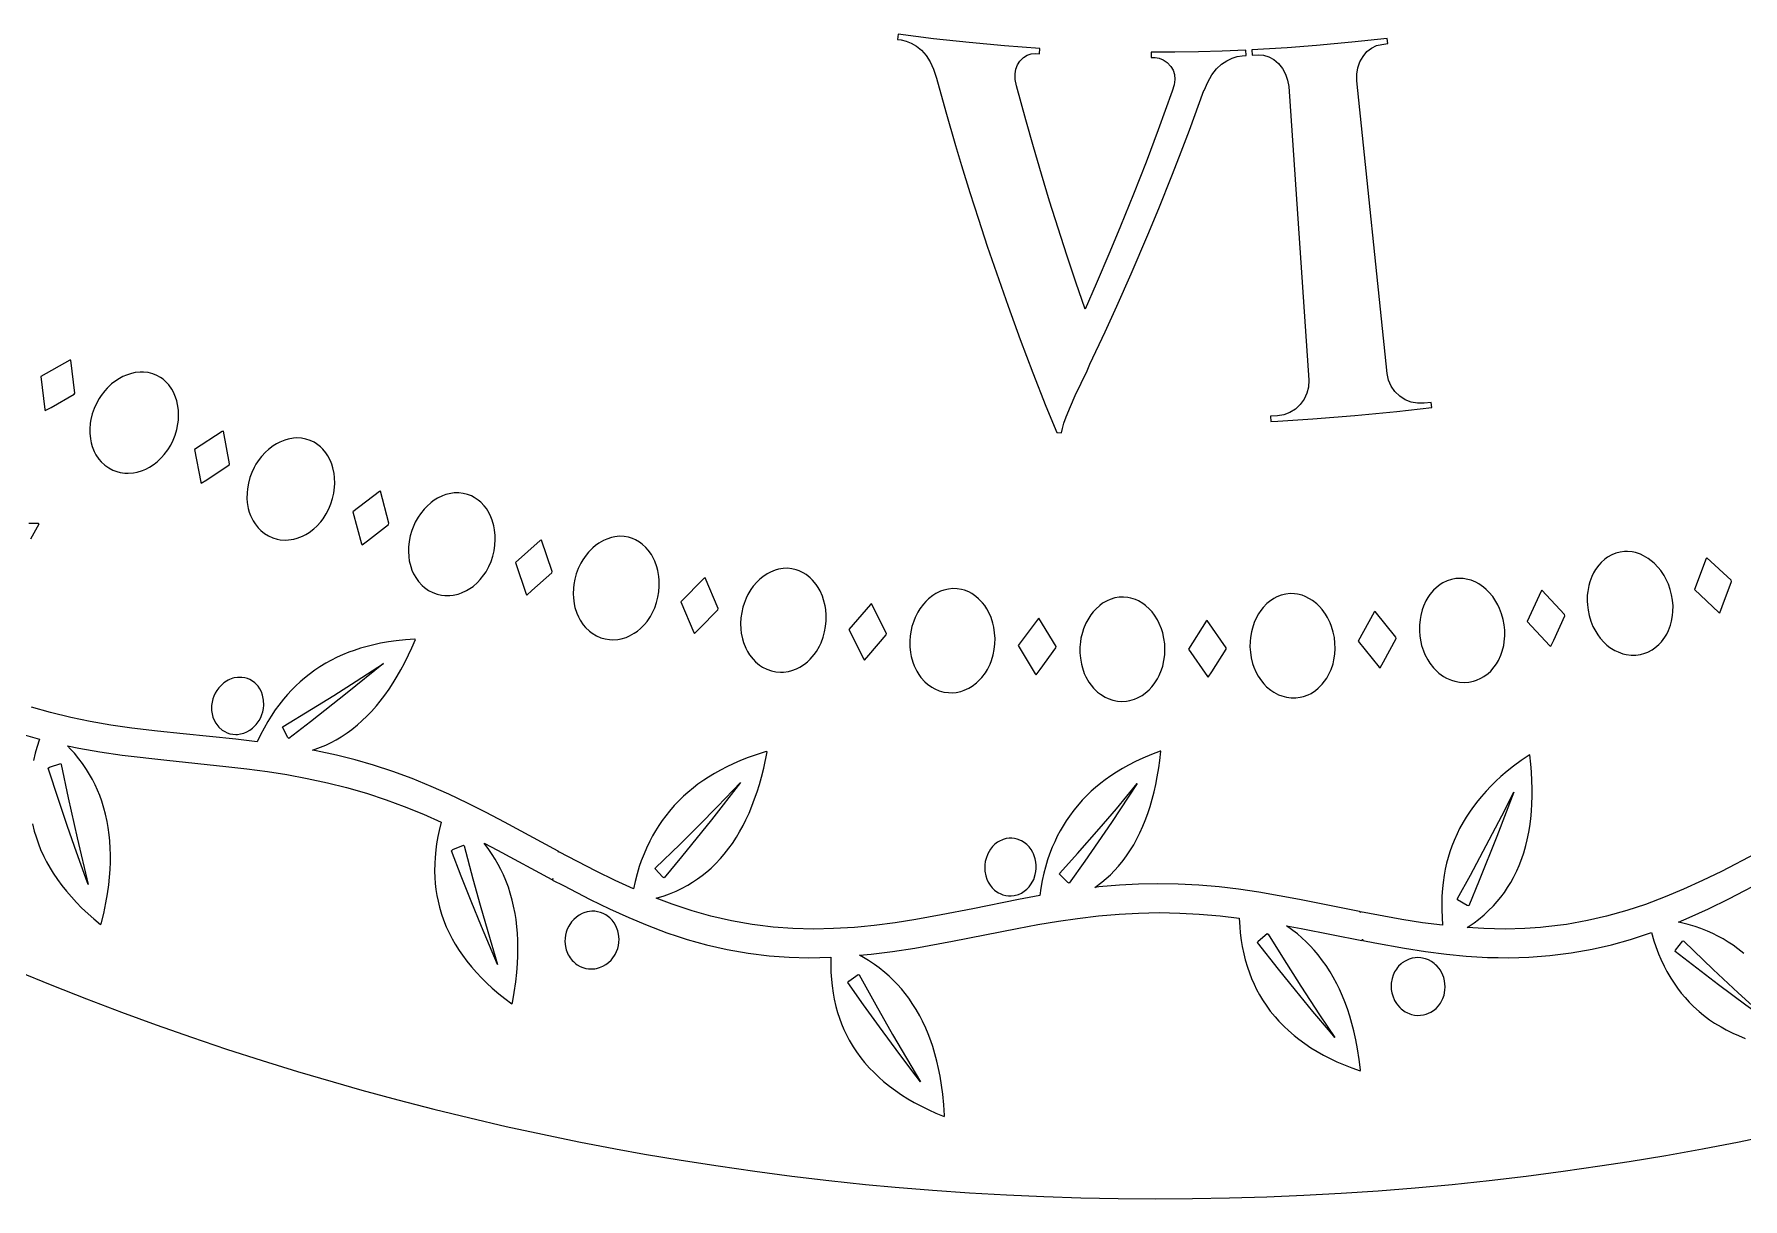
# Model space of a CAD drawing. Header units: millimetres. Extents: x 0 to 240, y 0 to 240.
# Drawn here: x 74.6 to 143.5, y 0 to 47 of the extents above; entities that cross this region are included whole.
import ezdxf

# ---------------------------------------------------------------- set-up
doc = ezdxf.new("R2010")
doc.units = ezdxf.units.MM
for name, color, linetype in [('FORME', 5, 'CONTINUOUS'), ('MOTIF-C02', 1, 'CONTINUOUS'), ('TEXTE-C03', 1, 'CONTINUOUS')]:
    doc.layers.add(name, color=color, linetype=linetype)

msp = doc.modelspace()

# ---------------------------------------------------------------- linework, layer by layer
at = {"layer": 'FORME'}
msp.add_lwpolyline([(73.9741, 9.1775), (75.3625, 8.6111), (76.7579, 8.062), (78.1601, 7.5303), (79.5688, 7.0163), (80.9838, 6.5199), (82.4049, 6.0412), (83.8319, 5.5803), (85.2645, 5.1373), (86.7026, 4.7122), (87.8567, 4.3851), (89.304, 3.9924), (90.756, 3.6179), (92.2126, 3.2616), (93.6736, 2.9234), (95.1386, 2.6036), (96.6075, 2.3021), (98.0801, 2.019), (99.2607, 1.8058), (100.7393, 1.5558), (102.2209, 1.3244), (103.7052, 1.1115), (105.1921, 0.9171), (106.6814, 0.7414), (108.1727, 0.5843), (109.367, 0.472), (110.8615, 0.3485), (112.3574, 0.2436), (113.8545, 0.1575), (115.3525, 0.09), (116.8513, 0.0413), (118.3505, 0.0113), (119.85, 0.0001), (121.3496, 0.0076), (122.8489, 0.0338), (124.3478, 0.0788), (125.846, 0.1425), (127.3433, 0.2249), (128.8394, 0.326), (130.3342, 0.4458), (131.8273, 0.5843), (133.3186, 0.7414), (134.8079, 0.9171), (136.2948, 1.1115), (137.7791, 1.3244), (138.9647, 1.5081), (140.4439, 1.7543), (141.9199, 2.019), (143.3925, 2.3021), (144.8614, 2.6036)], dxfattribs=at)
at = {"layer": 'MOTIF-C02'}
for points in [[(75.3258, 31.9174), (76.2614, 32.4455), (76.2863, 32.4954), (76.1281, 33.8245), (76.0827, 33.8163), (74.9145, 33.1628), (75.0697, 31.8285), (75.0906, 31.7866)], [(78.6512, 29.2796), (78.7945, 29.3069), (79.0094, 29.3724), (79.1508, 29.4321), (79.2889, 29.5042), (79.4871, 29.6336), (79.6116, 29.7327), (79.7845, 29.8974), (79.8893, 30.0159), (80.0296, 30.2034), (80.1489, 30.3982), (80.2471, 30.5958), (80.3281, 30.8012), (80.3931, 31.0201), (80.4391, 31.2495), (80.458, 31.4064), (80.4669, 31.6443), (80.4595, 31.8025), (80.4276, 32.0353), (80.3926, 32.1853), (80.3469, 32.3295), (80.2597, 32.532), (80.1902, 32.6561), (80.0709, 32.8238), (79.9829, 32.9225), (79.8411, 33.05), (79.7414, 33.1212), (79.5871, 33.2079), (79.424, 33.2734), (79.2461, 33.319), (79.0552, 33.3415), (78.922, 33.3425), (78.7158, 33.3212), (78.5756, 33.2915), (78.3646, 33.2233), (78.2254, 33.1624), (78.0888, 33.0898), (77.8918, 32.9605), (77.7674, 32.8622), (77.5938, 32.6994), (77.4879, 32.5825), (77.3452, 32.3981), (77.2614, 32.2709), (77.1528, 32.0771), (77.0623, 31.8771), (76.9871, 31.6627), (76.9305, 31.4363), (76.9046, 31.2806), (76.8856, 31.0427), (76.8869, 30.8835), (76.911, 30.6474), (76.9418, 30.4943), (76.9841, 30.3461), (77.0683, 30.1365), (77.1373, 30.0071), (77.2574, 29.8308), (77.347, 29.7262), (77.4929, 29.59), (77.6488, 29.4791), (77.8107, 29.3928), (77.9835, 29.3276), (78.107, 29.2956), (78.3031, 29.2673), (78.4399, 29.2629)], [(81.6088, 29.003), (82.505, 29.5955), (82.5264, 29.647), (82.2754, 30.9616), (82.2307, 30.9503), (81.1112, 30.2166), (81.3596, 28.8965), (81.3833, 28.8561)], [(84.9013, 26.5733), (85.1109, 26.6048), (85.2519, 26.6421), (85.4617, 26.7225), (85.5985, 26.792), (85.7313, 26.8735), (85.92, 27.0165), (86.0372, 27.1241), (86.1981, 27.3005), (86.2943, 27.4261), (86.4211, 27.6229), (86.5265, 27.8256), (86.6106, 28.0296), (86.677, 28.2402), (86.7265, 28.4631), (86.7564, 28.6951), (86.7642, 28.853), (86.7564, 29.0909), (86.7379, 29.2482), (86.6897, 29.4782), (86.6443, 29.6255), (86.5887, 29.7661), (86.4875, 29.9619), (86.4094, 30.0809), (86.2787, 30.2398), (86.184, 30.3321), (86.0336, 30.4494), (85.9292, 30.5134), (85.7692, 30.589), (85.6019, 30.6429), (85.4212, 30.6759), (85.2292, 30.6851), (85.0963, 30.6767), (84.892, 30.641), (84.7543, 30.6015), (84.5486, 30.5187), (84.414, 30.4482), (84.2828, 30.3662), (84.0953, 30.2234), (83.9782, 30.1166), (83.8164, 29.9421), (83.7189, 29.818), (83.5895, 29.6241), (83.5148, 29.4914), (83.4201, 29.2904), (83.3439, 29.0845), (83.2839, 28.8654), (83.2432, 28.6356), (83.2283, 28.4784), (83.226, 28.2398), (83.2386, 28.0811), (83.2791, 27.8473), (83.3205, 27.6967), (83.3732, 27.5519), (83.4719, 27.3487), (83.5497, 27.2244), (83.6818, 27.0569), (83.7786, 26.9589), (83.9337, 26.8333), (84.097, 26.7335), (84.2645, 26.6589), (84.4415, 26.6059), (84.5669, 26.5826), (84.7646, 26.5681)], [(88.0806, 26.5362), (88.9331, 27.19), (88.9508, 27.2429), (88.6083, 28.5367), (88.5645, 28.5223), (87.4992, 27.7119), (87.8395, 26.4124), (87.866, 26.3738)], [(91.5353, 24.3432), (91.7422, 24.3893), (91.8802, 24.4363), (92.0839, 24.5312), (92.2155, 24.6102), (92.3422, 24.7008), (92.5204, 24.8567), (92.6298, 24.9722), (92.7779, 25.1595), (92.8651, 25.2915), (92.9778, 25.4968), (93.0687, 25.7063), (93.1383, 25.9157), (93.1898, 26.1304), (93.2236, 26.3562), (93.2371, 26.5898), (93.2338, 26.7478), (93.2094, 26.9846), (93.1799, 27.1402), (93.1157, 27.3663), (93.0601, 27.51), (92.9948, 27.6463), (92.8801, 27.8346), (92.7939, 27.9478), (92.6523, 28.0972), (92.5514, 28.1826), (92.3931, 28.2891), (92.2845, 28.3457), (92.1196, 28.4098), (91.9489, 28.4519), (91.7664, 28.4721), (91.5742, 28.4678), (91.4422, 28.4501), (91.241, 28.4002), (91.1063, 28.3512), (90.9069, 28.2542), (90.7776, 28.1744), (90.6525, 28.0834), (90.4755, 27.9278), (90.3661, 27.8131), (90.217, 27.6276), (90.1284, 27.4971), (90.0129, 27.2945), (89.9477, 27.1569), (89.8673, 26.9498), (89.8057, 26.7391), (89.7612, 26.5163), (89.7368, 26.2842), (89.7329, 26.1264), (89.7473, 25.8882), (89.771, 25.7307), (89.8278, 25.5004), (89.8797, 25.353), (89.9423, 25.2122), (90.055, 25.0165), (90.1414, 24.8979), (90.2849, 24.7402), (90.3883, 24.6492), (90.5518, 24.5347), (90.7217, 24.4467), (90.8941, 24.3839), (91.0743, 24.3435), (91.2011, 24.329), (91.3992, 24.3285)], [(94.7093, 24.529), (95.514, 25.2409), (95.5279, 25.2949), (95.0956, 26.5616), (95.0529, 26.5441), (94.047, 25.6611), (94.4775, 24.3886), (94.5067, 24.352)], [(98.1746, 22.5593), (98.3092, 22.5835), (98.5124, 22.644), (98.6468, 22.7006), (98.8433, 22.8095), (98.9691, 22.8975), (99.0891, 22.9968), (99.2559, 23.1648), (99.357, 23.2877), (99.4916, 23.4849), (99.5693, 23.6227), (99.6674, 23.8353), (99.7433, 24.0507), (99.7981, 24.2645), (99.8344, 24.4822), (99.8523, 24.7099), (99.8494, 24.9438), (99.8351, 25.1012), (99.7942, 25.3358), (99.7538, 25.4889), (99.6739, 25.71), (99.6084, 25.8494), (99.5337, 25.9808), (99.4061, 26.1606), (99.3121, 26.2675), (99.1605, 26.4066), (99.0538, 26.4847), (98.8884, 26.5798), (98.7761, 26.6286), (98.6071, 26.6811), (98.4339, 26.7111), (98.2504, 26.7185), (98.059, 26.7007), (97.9286, 26.6738), (97.7313, 26.6099), (97.6005, 26.5516), (97.4084, 26.4408), (97.2849, 26.3522), (97.1665, 26.2526), (97.0008, 26.085), (96.8997, 25.9629), (96.764, 25.7675), (96.6848, 25.631), (96.5838, 25.4208), (96.5042, 25.2081), (96.4453, 24.9965), (96.4043, 24.7782), (96.3872, 24.6269), (96.3791, 24.3937), (96.3863, 24.236), (96.4174, 23.9994), (96.452, 23.844), (96.5248, 23.6182), (96.5869, 23.4748), (96.6593, 23.3388), (96.7854, 23.1514), (96.8799, 23.0392), (97.0342, 22.8919), (97.1437, 22.8083), (97.3148, 22.7056), (97.4904, 22.6297), (97.6668, 22.5792), (97.8494, 22.5515), (97.9768, 22.546)], [(139.2335, 21.93), (139.4151, 21.9559), (139.5931, 22.0052), (139.7117, 22.0523), (139.8868, 22.1452), (139.9997, 22.2224), (140.1605, 22.3606), (140.26, 22.4671), (140.3949, 22.6468), (140.4737, 22.7785), (140.5427, 22.9182), (140.6264, 23.1397), (140.6684, 23.2931), (140.7107, 23.5281), (140.7254, 23.6857), (140.728, 23.9198), (140.7093, 24.1474), (140.672, 24.3649), (140.6162, 24.5785), (140.5395, 24.7936), (140.4413, 25.006), (140.3639, 25.1437), (140.2307, 25.3411), (140.1313, 25.4644), (139.9681, 25.6335), (139.8513, 25.734), (139.7294, 25.8234), (139.5396, 25.9354), (139.4101, 25.9946), (139.2149, 26.0596), (139.0856, 26.0873), (138.8958, 26.1065), (138.7734, 26.1052), (138.5977, 26.0841), (138.4273, 26.0407), (138.2568, 25.9725), (138.0894, 25.8781), (137.9813, 25.8002), (137.8273, 25.6614), (137.7318, 25.5546), (137.6017, 25.375), (137.5252, 25.2437), (137.4578, 25.1045), (137.3751, 24.8838), (137.3327, 24.731), (137.2886, 24.4971), (137.2721, 24.3403), (137.2657, 24.1072), (137.2731, 23.9551), (137.2998, 23.7346), (137.3449, 23.5197), (137.4107, 23.3022), (137.4985, 23.0861), (137.5696, 22.945), (137.6946, 22.7418), (137.7897, 22.6141), (137.9484, 22.4378), (138.0636, 22.3322), (138.1853, 22.2376), (138.3769, 22.1181), (138.509, 22.0543), (138.71, 21.9829), (138.8441, 21.9514), (139.0422, 21.9276)], [(142.7113, 23.8827), (143.0852, 24.8899), (143.072, 24.9441), (142.0936, 25.8573), (142.0641, 25.8218), (141.5934, 24.5687), (142.573, 23.6496), (142.616, 23.6311)], [(101.4625, 22.9913), (102.2152, 23.7578), (102.2254, 23.8127), (101.7053, 25.046), (101.6639, 25.0255), (100.7224, 24.0741), (101.241, 22.835), (101.2727, 22.8005)], [(104.8609, 21.2421), (105.0572, 21.2693), (105.1899, 21.3029), (105.3883, 21.3775), (105.5183, 21.4433), (105.7068, 21.5657), (105.8261, 21.6623), (105.9388, 21.7698), (106.0935, 21.9491), (106.1857, 22.0788), (106.3062, 22.2849), (106.374, 22.4278), (106.4569, 22.6468), (106.5176, 22.867), (106.5573, 23.0841), (106.5783, 23.3038), (106.5801, 23.5322), (106.5608, 23.7654), (106.5355, 23.9213), (106.4782, 24.1524), (106.4272, 24.3023), (106.3321, 24.5173), (106.2569, 24.6518), (106.1732, 24.7776), (106.0333, 24.948), (105.9321, 25.0481), (105.7711, 25.1762), (105.6592, 25.2467), (105.4876, 25.3299), (105.3721, 25.3708), (105.1998, 25.4113), (105.025, 25.4291), (104.8414, 25.4236), (104.6517, 25.3924), (104.5235, 25.3564), (104.3312, 25.2789), (104.2047, 25.2115), (104.0209, 25.0876), (103.9039, 24.9905), (103.7928, 24.8829), (103.6393, 24.7041), (103.547, 24.5752), (103.4253, 24.3707), (103.3559, 24.2291), (103.2698, 24.0123), (103.2245, 23.8669), (103.1738, 23.6507), (103.1423, 23.4334), (103.1294, 23.2065), (103.1376, 22.9734), (103.1559, 22.8165), (103.2034, 22.5827), (103.2489, 22.4301), (103.3373, 22.2099), (103.4093, 22.0713), (103.4911, 21.9406), (103.63, 21.7626), (103.7321, 21.6572), (103.8963, 21.5211), (104.0114, 21.4454), (104.1893, 21.355), (104.3698, 21.2916), (104.5493, 21.2536), (104.7334, 21.2387)], [(132.4961, 20.8363), (132.6771, 20.873), (132.7987, 20.9116), (132.9798, 20.9921), (133.098, 21.0611), (133.268, 21.1877), (133.3747, 21.287), (133.5219, 21.4569), (133.6098, 21.5827), (133.6883, 21.7172), (133.7873, 21.9323), (133.84, 22.0824), (133.8987, 22.3138), (133.9243, 22.47), (133.9434, 22.7033), (133.9407, 22.9317), (133.9187, 23.1513), (133.878, 23.3683), (133.8166, 23.5882), (133.7335, 23.8069), (133.666, 23.9498), (133.547, 24.156), (133.4564, 24.2859), (133.3055, 24.4661), (133.196, 24.5745), (133.0807, 24.6723), (132.8991, 24.7973), (132.7742, 24.8654), (132.5839, 24.9439), (132.457, 24.9807), (132.269, 25.0131), (132.1467, 25.0204), (131.97, 25.0116), (131.797, 24.9803), (131.6221, 24.9242), (131.4485, 24.8417), (131.3352, 24.7717), (131.1719, 24.6439), (131.0691, 24.5441), (130.9267, 24.3741), (130.8412, 24.2485), (130.7642, 24.1143), (130.6662, 23.9), (130.6133, 23.7506), (130.5529, 23.5203), (130.5254, 23.365), (130.5028, 23.1329), (130.5011, 22.9057), (130.5185, 22.6869), (130.5549, 22.4678), (130.5909, 22.3198), (130.6634, 22.098), (130.7244, 21.9523), (130.8349, 21.7409), (130.9208, 21.6068), (131.0667, 21.4198), (131.1743, 21.3064), (131.289, 21.2035), (131.4718, 21.0709), (131.5991, 20.998), (131.7946, 20.9126), (131.9261, 20.8718), (132.1221, 20.8342), (132.3131, 20.8232)], [(111.8195, 20.424), (112.0134, 20.4648), (112.1433, 20.5076), (112.336, 20.5959), (112.4612, 20.6707), (112.6406, 20.8061), (112.7528, 20.9108), (112.8577, 21.0259), (112.9994, 21.2155), (113.0823, 21.3514), (113.1881, 21.5654), (113.2457, 21.7128), (113.3131, 21.937), (113.3582, 22.1609), (113.3826, 22.3803), (113.3881, 22.601), (113.3739, 22.8289), (113.3383, 23.0601), (113.3021, 23.2139), (113.2288, 23.4405), (113.1674, 23.5864), (113.0575, 23.7942), (112.9731, 23.923), (112.8807, 24.0427), (112.7292, 24.2029), (112.6213, 24.2956), (112.4516, 24.4122), (112.3351, 24.4746), (112.1581, 24.5456), (112.04, 24.5783), (111.8653, 24.6066), (111.6897, 24.6121), (111.507, 24.5938), (111.3199, 24.5494), (111.1945, 24.5045), (111.0081, 24.4137), (110.8867, 24.3376), (110.712, 24.2011), (110.6021, 24.096), (110.4988, 23.9809), (110.3582, 23.7918), (110.2752, 23.6567), (110.1681, 23.4442), (110.1088, 23.2981), (110.0381, 23.0758), (110.0031, 22.9276), (109.9677, 22.7083), (109.9515, 22.4894), (109.9545, 22.2622), (109.9791, 22.0302), (110.0083, 21.875), (110.0721, 21.6451), (110.1281, 21.496), (110.2318, 21.2826), (110.3133, 21.1493), (110.404, 21.0248), (110.5551, 20.8569), (110.6643, 20.7589), (110.8377, 20.6347), (110.9578, 20.5672), (111.1416, 20.4895), (111.3261, 20.4389), (111.5078, 20.4135), (111.6925, 20.4116)], [(118.6924, 20.0742), (118.8182, 20.0955), (119.0088, 20.1498), (119.1354, 20.2016), (119.3215, 20.3032), (119.4411, 20.3866), (119.6105, 20.5342), (119.7151, 20.6465), (119.8117, 20.7687), (119.9398, 20.9678), (120.013, 21.1091), (120.1035, 21.3301), (120.1507, 21.4811), (120.2021, 21.7095), (120.2314, 21.936), (120.2404, 22.1565), (120.2304, 22.3771), (120.2003, 22.6034), (120.1486, 22.8316), (120.1017, 22.9825), (120.0127, 23.2033), (119.9413, 23.3447), (119.817, 23.5442), (119.7238, 23.6668), (119.6232, 23.7797), (119.4609, 23.9289), (119.3467, 24.0138), (119.1693, 24.1182), (119.0487, 24.1723), (118.8671, 24.2307), (118.7471, 24.2551), (118.5709, 24.2711), (118.3952, 24.2642), (118.2142, 24.2332), (118.0308, 24.1757), (117.9088, 24.1222), (117.7292, 24.0185), (117.6135, 23.9341), (117.4487, 23.7857), (117.3465, 23.6732), (117.2515, 23.5511), (117.1245, 23.3526), (117.0512, 23.2121), (116.9592, 22.9926), (116.9103, 22.8426), (116.8554, 22.616), (116.8308, 22.4657), (116.8109, 22.2445), (116.8101, 22.0249), (116.829, 21.7985), (116.8698, 21.5688), (116.9098, 21.416), (116.9896, 21.1911), (117.0559, 21.0464), (117.1743, 20.8408), (117.265, 20.7135), (117.3641, 20.5956), (117.5266, 20.4387), (117.6424, 20.3487), (117.8241, 20.2369), (117.9486, 20.178), (118.1374, 20.1134), (118.325, 20.0758), (118.508, 20.0632)], [(125.5156, 20.2044), (125.6988, 20.2283), (125.8228, 20.2583), (126.0091, 20.3259), (126.1318, 20.3864), (126.3102, 20.5008), (126.4237, 20.5924), (126.5824, 20.7515), (126.6789, 20.8708), (126.7667, 20.9995), (126.8805, 21.2071), (126.9436, 21.3532), (127.0183, 21.5799), (127.0549, 21.7339), (127.0902, 21.9654), (127.1036, 22.1933), (127.097, 22.414), (127.0716, 22.6332), (127.0257, 22.8569), (126.9581, 23.081), (126.9008, 23.2282), (126.7966, 23.4422), (126.7154, 23.5782), (126.5774, 23.7685), (126.4758, 23.8843), (126.3676, 23.9899), (126.1953, 24.1274), (126.0754, 24.2041), (125.8911, 24.2957), (125.767, 24.3413), (125.5818, 24.3868), (125.4603, 24.4027), (125.2834, 24.4063), (125.1087, 24.3872), (124.9303, 24.3435), (124.7513, 24.2733), (124.6334, 24.2114), (124.4615, 24.0954), (124.352, 24.0031), (124.198, 23.8434), (124.1039, 23.7241), (124.0177, 23.5957), (123.905, 23.3888), (123.8417, 23.2434), (123.7653, 23.018), (123.727, 22.865), (123.6882, 22.6351), (123.6742, 22.4834), (123.6698, 22.2613), (123.6843, 22.0423), (123.7191, 21.8177), (123.7759, 21.5914), (123.8265, 21.4418), (123.9219, 21.2231), (123.9982, 21.0834), (124.1307, 20.8866), (124.23, 20.7659), (124.3372, 20.6553), (124.5103, 20.5102), (124.6321, 20.4285), (124.8212, 20.3297), (124.9495, 20.2797), (125.1424, 20.2284), (125.3322, 20.2041)], [(135.9192, 22.5274), (136.3628, 23.5059), (136.3534, 23.5609), (135.4414, 24.5404), (135.4095, 24.507), (134.8521, 23.2901), (135.7649, 22.3045), (135.8065, 22.283)], [(108.3068, 21.9306), (109.004, 22.748), (109.0102, 22.8035), (108.4051, 23.9973), (108.3652, 23.974), (107.4926, 22.959), (108.0968, 21.7592), (108.1309, 21.727)], [(129.0488, 21.6514), (129.5599, 22.5964), (129.5544, 22.6519), (128.7133, 23.693), (128.6791, 23.6619), (128.0378, 22.487), (128.8793, 21.4399), (128.9193, 21.4155)], [(115.2086, 21.3523), (115.8468, 22.2165), (115.8491, 22.2723), (115.1618, 23.4207), (115.1236, 23.3947), (114.3243, 22.321), (115.0112, 21.1666), (115.0474, 21.1368)], [(122.134, 21.259), (122.71, 22.1659), (122.7084, 22.2216), (121.9423, 23.3191), (121.9061, 23.2905), (121.184, 22.1634), (121.95, 21.06), (121.9882, 21.0328)], [(84.8726, 18.607), (84.6585, 19.0179), (84.6847, 19.0546), (85.8258, 19.744), (86.729, 20.304), (87.6236, 20.8713), (88.7298, 21.591), (87.2687, 20.4012), (85.7813, 19.2308), (84.9195, 18.5709)], [(82.8407, 18.7321), (82.9682, 18.7491), (83.0961, 18.7833), (83.2214, 18.8347), (83.3411, 18.9024), (83.4524, 18.9847), (83.5043, 19.0306), (83.5992, 19.1305), (83.7172, 19.2948), (83.7789, 19.4099), (83.8272, 19.5262), (83.8641, 19.6466), (83.89, 19.7746), (83.9031, 19.9082), (83.8957, 20.1137), (83.8537, 20.3162), (83.8066, 20.4444), (83.7453, 20.5637), (83.6714, 20.6716), (83.5871, 20.7662), (83.5418, 20.8081), (83.4464, 20.8807), (83.3467, 20.9383), (83.2451, 20.9813), (83.1379, 21.0121), (83.023, 21.0301), (82.8398, 21.0293), (82.7138, 21.0084), (82.6505, 20.9916), (82.5255, 20.9454), (82.4643, 20.9161), (82.4046, 20.8828), (82.2907, 20.8053), (82.2372, 20.7616), (82.0931, 20.6142), (82.0126, 20.5058), (81.9454, 20.3927), (81.8916, 20.2775), (81.8498, 20.1597), (81.8186, 20.0341), (81.7998, 19.9019), (81.7985, 19.6968), (81.8172, 19.5596), (81.8519, 19.4257), (81.9023, 19.2982), (81.9672, 19.1802), (82.0046, 19.1255), (82.0876, 19.0259), (82.2286, 18.9038), (82.3295, 18.8413), (82.433, 18.7937), (82.5405, 18.7592), (82.656, 18.7374), (82.7779, 18.7299)], [(76.7327, 12.9378), (76.3569, 13.9783), (75.9927, 15.0191), (75.6401, 16.0602), (75.2156, 17.3618), (75.2642, 17.4046), (75.7135, 17.5559), (75.7393, 17.5214), (76.0201, 16.1771), (76.3791, 14.5628), (76.8285, 12.6778)], [(99.9932, 12.966), (99.6857, 13.3121), (99.7037, 13.354), (100.6752, 14.2959), (101.4418, 15.0556), (102.199, 15.8206), (103.1321, 16.7842), (101.9543, 15.2802), (100.7493, 13.7889), (100.0485, 12.9427)], [(116.3193, 12.7576), (115.9936, 13.0872), (116.0078, 13.13), (116.7189, 13.9254), (117.5931, 14.9264), (118.2807, 15.7323), (119.1256, 16.7459), (118.0802, 15.1784), (117.0038, 13.6215), (116.3748, 12.7369)], [(132.4309, 11.8241), (132.035, 12.0642), (132.0398, 12.1095), (132.5617, 13.0584), (133.1992, 14.2478), (133.8201, 15.441), (134.3049, 16.3979), (133.6227, 14.6135), (132.9108, 12.8334), (132.4905, 11.8182)], [(114.1627, 12.2288), (114.3408, 12.2783), (114.4577, 12.3321), (114.5698, 12.4025), (114.6744, 12.4885), (114.723, 12.5368), (114.7688, 12.5884), (114.8509, 12.6999), (114.9482, 12.8825), (115.0125, 13.0744), (115.0375, 13.2025), (115.0494, 13.3279), (115.0492, 13.4538), (115.0362, 13.5837), (115.0094, 13.7153), (114.9418, 13.9094), (114.912, 13.9718), (114.8419, 14.0906), (114.802, 14.1463), (114.7591, 14.1992), (114.6653, 14.2951), (114.5629, 14.3765), (114.4545, 14.442), (114.2863, 14.5099), (114.1741, 14.5356), (114.0642, 14.5468), (113.9527, 14.5446), (113.8377, 14.5279), (113.721, 14.4955), (113.5486, 14.416), (113.4931, 14.3814), (113.3872, 14.3003), (113.2902, 14.2049), (113.2042, 14.0972), (113.0996, 13.9189), (113.0267, 13.7291), (112.9958, 13.6012), (112.9783, 13.4752), (112.9731, 13.3504), (112.9804, 13.2211), (113.0173, 13.0233), (113.0606, 12.8929), (113.1189, 12.7673), (113.1915, 12.6496), (113.2329, 12.5946), (113.2773, 12.5426), (113.3741, 12.449), (113.4259, 12.4077), (113.5346, 12.3371), (113.5908, 12.3079), (113.7053, 12.2619), (113.8201, 12.2319), (113.9331, 12.2169), (114.0459, 12.2157)], [(93.2169, 9.7096), (92.6847, 10.9811), (92.2713, 11.9997), (91.8688, 13.0194), (91.4772, 14.0401), (91.5221, 14.0859), (91.9515, 14.2648), (91.9788, 14.232), (92.3329, 12.9046), (92.6273, 11.843), (92.9314, 10.7816), (93.3254, 9.4555)], [(97.2532, 9.2807), (97.3177, 9.2916), (97.4466, 9.3263), (97.573, 9.3782), (97.6939, 9.4467), (97.8063, 9.5306), (97.9078, 9.6279), (97.9538, 9.6807), (98.0706, 9.8519), (98.1301, 9.9727), (98.1749, 10.0955), (98.2056, 10.2176), (98.2239, 10.3423), (98.2295, 10.4728), (98.2111, 10.675), (98.1795, 10.81), (98.1577, 10.8764), (98.1026, 11.0051), (98.0327, 11.1257), (97.9496, 11.2355), (97.8554, 11.3322), (97.7526, 11.4142), (97.6988, 11.4494), (97.5882, 11.5081), (97.4757, 11.5513), (97.3635, 11.5798), (97.2476, 11.5954), (97.1259, 11.5972), (96.9368, 11.5708), (96.81, 11.5325), (96.7474, 11.507), (96.6259, 11.4437), (96.5114, 11.3648), (96.4066, 11.272), (96.3137, 11.1677), (96.1998, 10.9959), (96.1418, 10.8753), (96.0984, 10.7533), (96.0686, 10.6319), (96.0509, 10.5059), (96.0462, 10.3742), (96.0671, 10.171), (96.1009, 10.0358), (96.124, 9.9696), (96.182, 9.8415), (96.2168, 9.7805), (96.2552, 9.7221), (96.3417, 9.614), (96.3893, 9.5649), (96.4916, 9.4778), (96.5455, 9.44), (96.6573, 9.3763), (96.7718, 9.3284), (96.8865, 9.2955), (97.0032, 9.2765), (97.1261, 9.271)], [(126.9155, 6.715), (126.2076, 7.561), (125.5097, 8.4114), (124.822, 9.2661), (123.9767, 10.3403), (124.006, 10.3974), (124.3636, 10.6949), (124.3994, 10.6716), (124.9819, 9.74), (125.7232, 8.5798), (126.479, 7.4246), (127.094, 6.5042)], [(144.5611, 7.1678), (143.6645, 7.8158), (142.557, 8.6353), (141.6815, 9.2985), (140.8156, 9.9684), (140.8316, 10.0312), (141.1176, 10.4092), (141.1584, 10.3952), (142.3472, 9.2533), (143.3536, 8.3112), (144.7868, 7.0068)], [(130.5441, 7.4011), (130.6612, 7.4172), (130.7802, 7.4481), (130.9573, 7.5244), (131.0702, 7.5955), (131.1757, 7.6823), (131.2711, 7.7834), (131.3538, 7.8967), (131.4221, 8.0196), (131.4504, 8.0837), (131.4952, 8.2151), (131.5328, 8.4147), (131.5394, 8.5453), (131.5328, 8.671), (131.5135, 8.7955), (131.4804, 8.9219), (131.4032, 9.1096), (131.3332, 9.2293), (131.2928, 9.2864), (131.2022, 9.393), (131.1524, 9.442), (131.0999, 9.4877), (130.9881, 9.5681), (130.8696, 9.6328), (130.7472, 9.6809), (130.5624, 9.7221), (130.4422, 9.7302), (130.3265, 9.7245), (130.2113, 9.7052), (130.0944, 9.671), (129.9215, 9.59), (129.8116, 9.5161), (129.7593, 9.4733), (129.6618, 9.3769), (129.6172, 9.3238), (129.5757, 9.2677), (129.5029, 9.1481), (129.4449, 9.0211), (129.4022, 8.8897), (129.3669, 8.6911), (129.3613, 8.5617), (129.3686, 8.4369), (129.3888, 8.3113), (129.4232, 8.1841), (129.503, 7.996), (129.5752, 7.8769), (129.6168, 7.8203), (129.71, 7.7151), (129.7612, 7.6671), (129.8151, 7.6225), (129.9296, 7.5448), (129.9896, 7.5119), (130.113, 7.4587), (130.1757, 7.4385), (130.3012, 7.4106), (130.4248, 7.3986)], [(110.2121, 4.9411), (109.5463, 5.8245), (108.7295, 6.9341), (108.0885, 7.8259), (107.4584, 8.7213), (107.4922, 8.7765), (107.8769, 9.0535), (107.9118, 9.0281), (108.5763, 7.8264), (109.2571, 6.6286), (109.8135, 5.6734), (110.3802, 4.7208)]]:
    msp.add_lwpolyline(points, close=True, dxfattribs=at)
for points in [[(74.5162, 26.6233), (74.8452, 27.2164), (74.8143, 27.2324), (74.4328, 27.2305)], [(144.0645, 13.9296), (142.6803, 13.206), (141.9185, 12.8339), (141.1463, 12.482), (140.4153, 12.1758), (139.6201, 11.8765), (138.8669, 11.6277), (138.0487, 11.3973), (137.2753, 11.2204), (136.4386, 11.0701), (135.5951, 10.9643), (135.3832, 10.948), (134.7473, 10.9017), (133.9542, 10.8808), (133.1045, 10.8979), (132.4262, 10.9392), (132.7048, 11.1295), (132.8881, 11.269), (133.1095, 11.454), (133.2799, 11.6108), (133.4837, 11.8174), (133.639, 11.9912), (133.7869, 12.1723), (133.927, 12.3604), (134.059, 12.5553), (134.1828, 12.7566), (134.2979, 12.9639), (134.4297, 13.2307), (134.5254, 13.4498), (134.6327, 13.7299), (134.7089, 13.9583), (134.7922, 14.2486), (134.8497, 14.4841), (134.9105, 14.7818), (134.9505, 15.0222), (134.9903, 15.3249), (135.0194, 15.6296), (135.0383, 15.9355), (135.0476, 16.2424), (135.0481, 16.5498), (135.0402, 16.8575), (135.0205, 17.2266), (134.9962, 17.5339), (134.9582, 17.9019), (134.9237, 17.8978), (134.6095, 17.6814), (134.3013, 17.4529), (134.0427, 17.2467), (133.7898, 17.0305), (133.5841, 16.8422), (133.3835, 16.6462), (133.1887, 16.4421), (133.0002, 16.2298), (132.8545, 16.0539), (132.6793, 15.8262), (132.5451, 15.6379), (132.3856, 15.3947), (132.265, 15.194), (132.1237, 14.9356), (132.0187, 14.7231), (131.898, 14.4507), (131.8104, 14.2276), (131.7309, 14.0003), (131.6598, 13.7692), (131.5972, 13.5347), (131.5433, 13.2973), (131.4979, 13.0573), (131.4534, 12.7544), (131.4273, 12.5103), (131.4064, 12.2036), (131.3988, 11.9575), (131.4003, 11.6494), (131.4136, 11.3413), (131.4384, 11.0312), (130.6262, 11.1366), (129.7887, 11.2681), (128.1252, 11.5765), (128.127, 11.552), (128.0921, 11.583), (125.6714, 12.0692), (124.8481, 12.2233), (124.0245, 12.3634), (123.2, 12.4842), (122.4296, 12.5772), (121.6031, 12.6508), (120.7755, 12.6941), (119.9476, 12.7075), (119.1748, 12.6924), (118.4025, 12.6511), (117.5759, 12.5779), (117.4171, 12.558), (117.698, 12.767), (117.8745, 12.9159), (118.0446, 13.0732), (118.2082, 13.2388), (118.3649, 13.4121), (118.5507, 13.6394), (118.6911, 13.829), (118.8561, 14.0749), (118.9798, 14.2784), (119.124, 14.5401), (119.2311, 14.7549), (119.3549, 15.0292), (119.4462, 15.253), (119.5508, 15.5373), (119.6453, 15.8261), (119.7303, 16.1187), (119.8061, 16.4145), (119.8734, 16.7129), (119.9325, 17.0136), (119.9934, 17.3769), (120.0363, 17.6812), (120.079, 18.048), (120.0451, 18.0526), (119.6959, 17.919), (119.35, 17.7721), (119.0567, 17.6348), (118.7667, 17.4864), (118.5283, 17.3535), (118.2931, 17.2119), (118.0617, 17.061), (117.8347, 16.9005), (117.6566, 16.765), (117.4389, 16.5863), (117.2691, 16.4359), (117.0631, 16.2383), (116.9037, 16.0725), (116.7117, 15.8557), (116.5646, 15.6747), (116.3893, 15.4391), (116.2563, 15.2435), (116.1302, 15.0419), (116.0113, 14.8345), (115.8997, 14.6217), (115.7957, 14.404), (115.6992, 14.1817), (115.5896, 13.8981), (115.5105, 13.6672), (115.4224, 13.3742), (115.3604, 13.1368), (115.2933, 12.837), (115.2372, 12.5344), (115.1921, 12.2302), (114.3341, 12.0703), (112.495, 11.6987), (111.2196, 11.4519), (110.1945, 11.2654), (109.357, 11.1344), (108.5154, 11.0258), (107.9897, 10.9737), (107.7265, 10.9486), (106.8785, 10.897), (106.0854, 10.8813), (105.2357, 10.9023), (104.4445, 10.9612), (103.8115, 11.0378), (103.6006, 11.0642), (102.7634, 11.2117), (101.9349, 11.4018), (101.1708, 11.6156), (100.3639, 11.8824), (99.7279, 12.1218), (100.0502, 12.2216), (100.2665, 12.3007), (100.5326, 12.4123), (100.7416, 12.5119), (100.9973, 12.6492), (101.1969, 12.7696), (101.3916, 12.899), (101.5809, 13.0375), (101.7646, 13.1848), (101.9421, 13.3407), (102.1133, 13.5048), (102.3179, 13.7209), (102.4738, 13.9021), (102.6589, 14.1381), (102.799, 14.334), (102.9643, 14.5868), (103.0887, 14.7948), (103.2344, 15.0615), (103.3435, 15.2794), (103.4708, 15.5569), (103.5884, 15.8394), (103.6966, 16.1262), (103.796, 16.4167), (103.8871, 16.7103), (103.9702, 17.0066), (104.0602, 17.3652), (104.1997, 18.0289), (104.1655, 18.0351), (103.8015, 17.9209), (103.4397, 17.7933), (103.1317, 17.6726), (102.8263, 17.5405), (102.5743, 17.4212), (102.3249, 17.293), (102.0785, 17.1555), (101.8359, 17.0081), (101.6448, 16.883), (101.4102, 16.7171), (101.2265, 16.5767), (101.0024, 16.3913), (100.828, 16.2351), (100.6168, 16.0298), (100.4538, 15.8577), (100.2582, 15.6329), (100.1087, 15.4456), (99.9658, 15.2518), (99.8297, 15.0519), (99.7008, 14.8463), (99.5792, 14.6353), (99.4652, 14.4194), (99.3333, 14.1431), (99.2365, 13.9175), (99.1261, 13.6306), (99.0463, 13.3976), (98.9569, 13.1028), (98.8788, 12.8045), (98.8111, 12.5008), (98.0661, 12.841), (97.3046, 13.2135), (95.8059, 13.9985), (95.8004, 13.9744), (95.7761, 14.0145), (93.6063, 15.1926), (92.865, 15.5825), (92.1192, 15.9592), (91.367, 16.3176), (90.6582, 16.6335), (89.8901, 16.9475), (89.1121, 17.2328), (88.3249, 17.4896), (87.582, 17.703), (86.8318, 17.8911), (86.0204, 18.0649), (85.8628, 18.0927), (86.1928, 18.2096), (86.4053, 18.2998), (86.6143, 18.4), (86.8193, 18.51), (87.0202, 18.6295), (87.2647, 18.7919), (87.4548, 18.9317), (87.685, 19.1181), (87.8632, 19.276), (88.078, 19.4836), (88.2437, 19.6572), (88.4429, 19.8829), (88.5961, 20.0698), (88.7798, 20.3107), (88.9553, 20.5588), (89.1227, 20.8133), (89.2823, 21.0736), (89.4346, 21.339), (89.5797, 21.6089), (89.745, 21.9381), (89.8757, 22.2163), (90.0246, 22.5542), (89.9936, 22.5685), (89.6205, 22.5438), (89.2467, 22.5054), (88.9259, 22.4607), (88.6051, 22.4043), (88.3381, 22.3476), (88.0716, 22.2815), (87.806, 22.2056), (87.5418, 22.1192), (87.3316, 22.0422), (87.071, 21.9356), (86.8644, 21.8419), (86.6093, 21.7138), (86.4081, 21.6024), (86.1607, 21.4517), (85.9668, 21.3222), (85.7298, 21.1487), (85.5451, 21.001), (85.3652, 20.8455), (85.1904, 20.6824), (85.0211, 20.512), (84.8575, 20.3345), (84.6998, 20.1506), (84.5114, 19.9119), (84.3678, 19.7146), (84.1973, 19.4605), (84.0681, 19.252), (83.9155, 18.9853), (83.7728, 18.7127), (83.6399, 18.4352), (82.773, 18.5354), (80.6479, 18.749), (79.6146, 18.8625), (78.5801, 18.9864), (77.7411, 19.108), (76.9049, 19.2523), (76.1283, 19.4111), (75.3028, 19.6118), (74.5403, 19.8305)], [(74.0088, 18.783), (74.8614, 18.5374), (74.7548, 18.2081), (74.6881, 17.971), (74.6155, 17.6719)], [(74.5805, 15.1248), (74.6511, 14.8302), (74.7189, 14.5977), (74.8174, 14.312), (74.9068, 14.0876), (75.031, 13.8127), (75.1399, 13.5977), (75.2874, 13.3351), (75.4138, 13.13), (75.5818, 12.8803), (75.7599, 12.6377), (75.9475, 12.4024), (76.1437, 12.1743), (76.348, 11.9532), (76.5595, 11.7391), (76.8222, 11.4909), (77.0478, 11.2913), (77.3259, 11.0601), (77.3506, 11.0914), (77.4515, 11.5111), (77.5385, 11.9336), (77.601, 12.2979), (77.6514, 12.6638), (77.6835, 12.9697), (77.7061, 13.2761), (77.7186, 13.5827), (77.7203, 13.8891), (77.7136, 14.1338), (77.6946, 14.4385), (77.6707, 14.6812), (77.6292, 14.9823), (77.5867, 15.221), (77.5215, 15.5161), (77.4596, 15.749), (77.3699, 16.0354), (77.2883, 16.2603), (77.1981, 16.4809), (77.0993, 16.6968), (76.9923, 16.9078), (76.8772, 17.1134), (76.7544, 17.3136), (76.5905, 17.5555), (76.4516, 17.7425), (76.2688, 17.9678), (76.1158, 18.1412), (75.9896, 18.2731), (76.4516, 18.1783), (77.2959, 18.0308), (78.1996, 17.8984), (79.9962, 17.6861), (82.3767, 17.4393), (83.2171, 17.3407), (84.0536, 17.2285), (84.8301, 17.1071), (85.6569, 16.9569), (86.4767, 16.78), (87.2349, 16.5893), (88.0393, 16.3576), (88.8342, 16.095), (89.5681, 15.8254), (90.3447, 15.5087), (91.0601, 15.1912), (90.9767, 14.8578), (90.9258, 14.6164), (90.8728, 14.3129), (90.8394, 14.0688), (90.8097, 13.7627), (90.7959, 13.5173), (90.7918, 13.2106), (90.7993, 12.9657), (90.8166, 12.7218), (90.844, 12.4793), (90.8814, 12.2385), (90.9289, 12.0001), (90.9865, 11.7644), (91.0722, 11.4742), (91.1517, 11.2462), (91.2642, 10.9667), (91.3642, 10.7479), (91.5012, 10.4809), (91.6198, 10.2726), (91.7789, 10.0192), (91.9141, 9.822), (92.0925, 9.5826), (92.2805, 9.3511), (92.4774, 9.1274), (92.6824, 8.9112), (92.8949, 8.7026), (93.1143, 8.5013), (93.3857, 8.2691), (93.6181, 8.0831), (93.9039, 7.8687), (93.9262, 7.9018), (94.0023, 8.3268), (94.0641, 8.754), (94.105, 9.1216), (94.1338, 9.4902), (94.1479, 9.7977), (94.1525, 10.1052), (94.1471, 10.4124), (94.1311, 10.7188), (94.1103, 10.963), (94.0738, 11.2665), (94.0361, 11.5076), (93.9777, 11.8063), (93.9219, 12.0425), (93.8406, 12.3337), (93.7661, 12.5629), (93.6611, 12.844), (93.5678, 13.064), (93.4663, 13.2792), (93.3567, 13.4892), (93.2393, 13.6939), (93.1144, 13.8926), (92.9823, 14.0854), (92.7911, 14.3375), (93.3263, 14.0584), (95.5211, 12.8743), (95.5531, 12.891), (95.5586, 12.915), (95.5512, 12.8582), (95.9824, 12.6307), (97.0671, 12.0696), (97.8373, 11.6954), (98.618, 11.3415), (99.3571, 11.0337), (100.1608, 10.7323), (100.5683, 10.5975), (100.9766, 10.4644), (101.7489, 10.2493), (102.5864, 10.058), (103.4326, 9.9096), (104.2854, 9.8055), (105.0849, 9.7458), (105.8863, 9.7236), (106.7734, 9.7403), (106.7686, 9.3941), (106.7747, 9.1479), (106.7935, 8.8408), (106.8179, 8.596), (106.8607, 8.292), (106.9051, 8.0507), (106.9737, 7.7522), (107.0392, 7.5166), (107.1144, 7.2842), (107.1992, 7.0556), (107.2936, 6.8311), (107.3976, 6.6112), (107.5109, 6.3965), (107.6652, 6.1358), (107.7985, 5.9337), (107.9769, 5.6896), (108.1284, 5.5016), (108.3281, 5.2755), (108.4956, 5.1021), (108.7139, 4.8946), (108.8952, 4.7359), (109.1292, 4.5468), (109.371, 4.3676), (109.6196, 4.198), (109.8743, 4.0379), (110.1347, 3.8868), (110.3999, 3.7445), (110.7241, 3.5848), (110.9985, 3.4606), (111.3324, 3.3216), (111.3467, 3.3587), (111.3195, 3.7895), (111.278, 4.219), (111.2304, 4.5855), (111.1707, 4.95), (111.1113, 5.2518), (111.0426, 5.5512), (110.9641, 5.8478), (110.8754, 6.1412), (110.7969, 6.3729), (110.6889, 6.6586), (110.5945, 6.8834), (110.4662, 7.1589), (110.3551, 7.3745), (110.2058, 7.6373), (110.078, 7.8416), (109.9079, 8.0888), (109.7637, 8.2796), (109.6124, 8.4639), (109.4544, 8.6411), (109.29, 8.8111), (109.1194, 8.9737), (108.9431, 9.1287), (108.7151, 9.3117), (108.5273, 9.4494), (108.2862, 9.6108), (108.0889, 9.7314), (107.9294, 9.8203), (108.3988, 9.8659), (109.2491, 9.9738), (110.1516, 10.1136), (111.6776, 10.3919), (114.2785, 10.9061), (115.1106, 11.0597), (115.9431, 11.1989), (116.7208, 11.3118), (117.5551, 11.412), (118.3907, 11.4846), (119.1714, 11.5259), (120.0084, 11.5416), (120.8453, 11.5249), (121.6261, 11.4837), (122.4616, 11.4099), (123.2387, 11.3174), (123.2573, 10.9742), (123.2798, 10.7286), (123.3186, 10.4229), (123.3587, 10.1798), (123.4205, 9.8785), (123.4797, 9.64), (123.5662, 9.3457), (123.6455, 9.1139), (123.734, 8.8859), (123.8316, 8.6622), (123.9383, 8.4432), (124.054, 8.2294), (124.1784, 8.0211), (124.3459, 7.7692), (124.4891, 7.5746), (124.6789, 7.3407), (124.839, 7.1612), (125.0486, 6.9463), (125.2234, 6.7823), (125.4501, 6.587), (125.6374, 6.4384), (125.8784, 6.2623), (126.1264, 6.0965), (126.3805, 5.9406), (126.6401, 5.7946), (126.9046, 5.6579), (127.1735, 5.5302), (127.5014, 5.3883), (127.7783, 5.2791), (128.1145, 5.1584), (128.1262, 5.1966), (128.0735, 5.6251), (128.0067, 6.0517), (127.9374, 6.415), (127.8563, 6.7756), (127.7792, 7.0737), (127.6929, 7.3689), (127.5972, 7.6608), (127.4915, 7.9489), (127.3997, 8.176), (127.2754, 8.4554), (127.1683, 8.6746), (127.0245, 8.9428), (126.9015, 9.1521), (126.738, 9.4063), (126.5992, 9.6034), (126.4161, 9.8411), (126.2621, 10.0238), (126.1016, 10.1995), (125.935, 10.3679), (125.7625, 10.5289), (125.5846, 10.682), (125.4015, 10.8273), (125.1445, 11.0119), (125.7381, 10.9028), (128.1845, 10.4183), (128.2101, 10.4437), (128.2083, 10.4683), (128.218, 10.4118), (128.6971, 10.3215), (129.899, 10.105), (130.7452, 9.9745), (131.5956, 9.8665), (132.3926, 9.7901), (133.2494, 9.739), (133.6786, 9.7304), (134.108, 9.7235), (134.9094, 9.7456), (135.766, 9.8096), (136.6184, 9.9173), (137.4639, 10.0692), (138.2456, 10.2478), (139.0179, 10.4628), (139.8606, 10.7403), (139.9581, 10.4081), (140.0365, 10.1745), (140.145, 9.8865), (140.2405, 9.6599), (140.371, 9.382), (140.4845, 9.1645), (140.638, 8.8995), (140.7701, 8.6937), (140.9104, 8.4937), (141.0589, 8.3003), (141.2152, 8.1136), (141.3794, 7.9342), (141.5509, 7.7624), (141.7753, 7.5587), (141.9623, 7.4049), (142.2046, 7.2242), (142.4048, 7.0891), (142.6623, 6.9321), (142.8734, 6.8157), (143.1432, 6.6818), (143.3632, 6.5836), (143.6426, 6.4718)], [(143.5781, 9.8999), (143.3426, 10.086), (143.1486, 10.2259), (142.9498, 10.3573), (142.7465, 10.4801), (142.5393, 10.5941), (142.3283, 10.6992), (142.1141, 10.7954), (141.8424, 10.903), (141.6223, 10.9792), (141.3444, 11.0624), (141.1203, 11.1195), (140.9416, 11.1573), (141.3768, 11.3393), (142.1576, 11.693), (142.9787, 12.0927), (144.5828, 12.9293)]]:
    msp.add_lwpolyline(points, dxfattribs=at)
at = {"layer": 'TEXTE-C03'}
for points in [[(116.1045, 31.0716), (116.1675, 31.2869), (116.2581, 31.5417), (116.4275, 31.9609), (116.6225, 32.3955), (117.0983, 33.3934), (117.2139, 33.6611), (117.8259, 34.9603), (118.3028, 36.0028), (118.8831, 37.3095), (119.5562, 38.8828), (119.9909, 39.9346), (120.5184, 41.2526), (120.8264, 42.0451), (121.2272, 43.1036), (121.8072, 44.6951), (121.8253, 44.6955), (121.9716, 45.0375), (122.1372, 45.3281), (122.3222, 45.5674), (122.5269, 45.7556), (122.7391, 45.8992), (122.9465, 46.0043), (123.1495, 46.0709), (123.3485, 46.0991), (123.5097, 46.1065), (123.4995, 46.3206), (122.5448, 46.2816), (121.5916, 46.2548), (120.639, 46.2404), (119.6863, 46.2383), (119.6854, 46.024), (119.8462, 46.0235), (120.0125, 46.0013), (120.1723, 45.9352), (120.3259, 45.8252), (120.4735, 45.6713), (120.5687, 45.519), (120.6226, 45.3432), (120.6351, 45.1441), (120.6059, 44.9214), (120.5344, 44.6753), (119.9689, 43.1116), (119.4799, 41.8119), (118.9745, 40.5153), (118.453, 39.222), (118.0241, 38.1899), (117.4732, 36.9029), (117.0208, 35.8761), (116.6477, 36.9637), (116.2849, 38.0528), (115.9325, 39.1435), (115.5903, 40.2356), (115.2584, 41.3291), (114.9367, 42.4238), (114.6252, 43.5197), (114.2499, 44.8912), (114.2067, 45.1407), (114.1992, 45.3643), (114.227, 45.5621), (114.2899, 45.734), (114.3877, 45.8801), (114.5348, 46.0244), (114.6883, 46.1242), (114.8484, 46.1795), (115.0154, 46.1903), (115.1769, 46.1798), (115.1907, 46.3936), (113.7668, 46.4985), (112.3412, 46.6297), (110.9144, 46.787), (109.4872, 46.9701), (109.458, 46.7578), (109.602, 46.7382), (109.8082, 46.6909), (110.0128, 46.6053), (110.2161, 46.4812), (110.4186, 46.3186), (110.6083, 46.1124), (110.7735, 45.857), (110.9144, 45.5524), (111.0311, 45.1983), (111.4071, 43.8399), (111.7996, 42.4831), (112.0431, 41.6698), (112.3772, 40.5865), (112.7221, 39.5045), (113.0777, 38.4238), (113.4443, 37.3445), (113.9179, 35.9976), (114.4087, 34.6533), (114.9169, 33.3117), (115.4425, 31.973), (115.8757, 30.9043), (116.0693, 30.8956)], [(124.7892, 31.3666), (126.2027, 31.4533), (127.8968, 31.5861), (129.5883, 31.7496), (130.9954, 31.909), (130.9697, 32.1217), (130.6937, 32.0888), (130.4248, 32.0825), (130.1703, 32.1283), (129.9305, 32.2263), (129.7059, 32.3763), (129.5113, 32.565), (129.3614, 32.7789), (129.2561, 33.0177), (129.195, 33.2813), (127.9758, 45.09), (127.9773, 45.3601), (128.0204, 45.6144), (128.1049, 45.8528), (128.2304, 46.0757), (128.3872, 46.2672), (128.5656, 46.4117), (128.766, 46.5093), (128.9887, 46.5601), (129.2226, 46.5881), (129.1969, 46.8008), (127.7738, 46.6417), (126.3518, 46.5086), (125.168, 46.4176), (123.7496, 46.3327), (123.7605, 46.1187), (123.9934, 46.1309), (124.2195, 46.1185), (124.4318, 46.0563), (124.6309, 45.9443), (124.8168, 45.7822), (124.9776, 45.584), (125.1009, 45.3633), (125.1864, 45.1201), (125.2338, 44.8542), (126.0463, 33.0106), (126.0311, 32.7404), (125.9681, 32.4871), (125.857, 32.2509), (125.6974, 32.0318), (125.5016, 31.8457), (125.2821, 31.7083), (125.0392, 31.6198), (124.7731, 31.5803), (124.4955, 31.5658), (124.5063, 31.3518)]]:
    msp.add_lwpolyline(points, close=True, dxfattribs=at)

doc.saveas('drawing.dxf')
